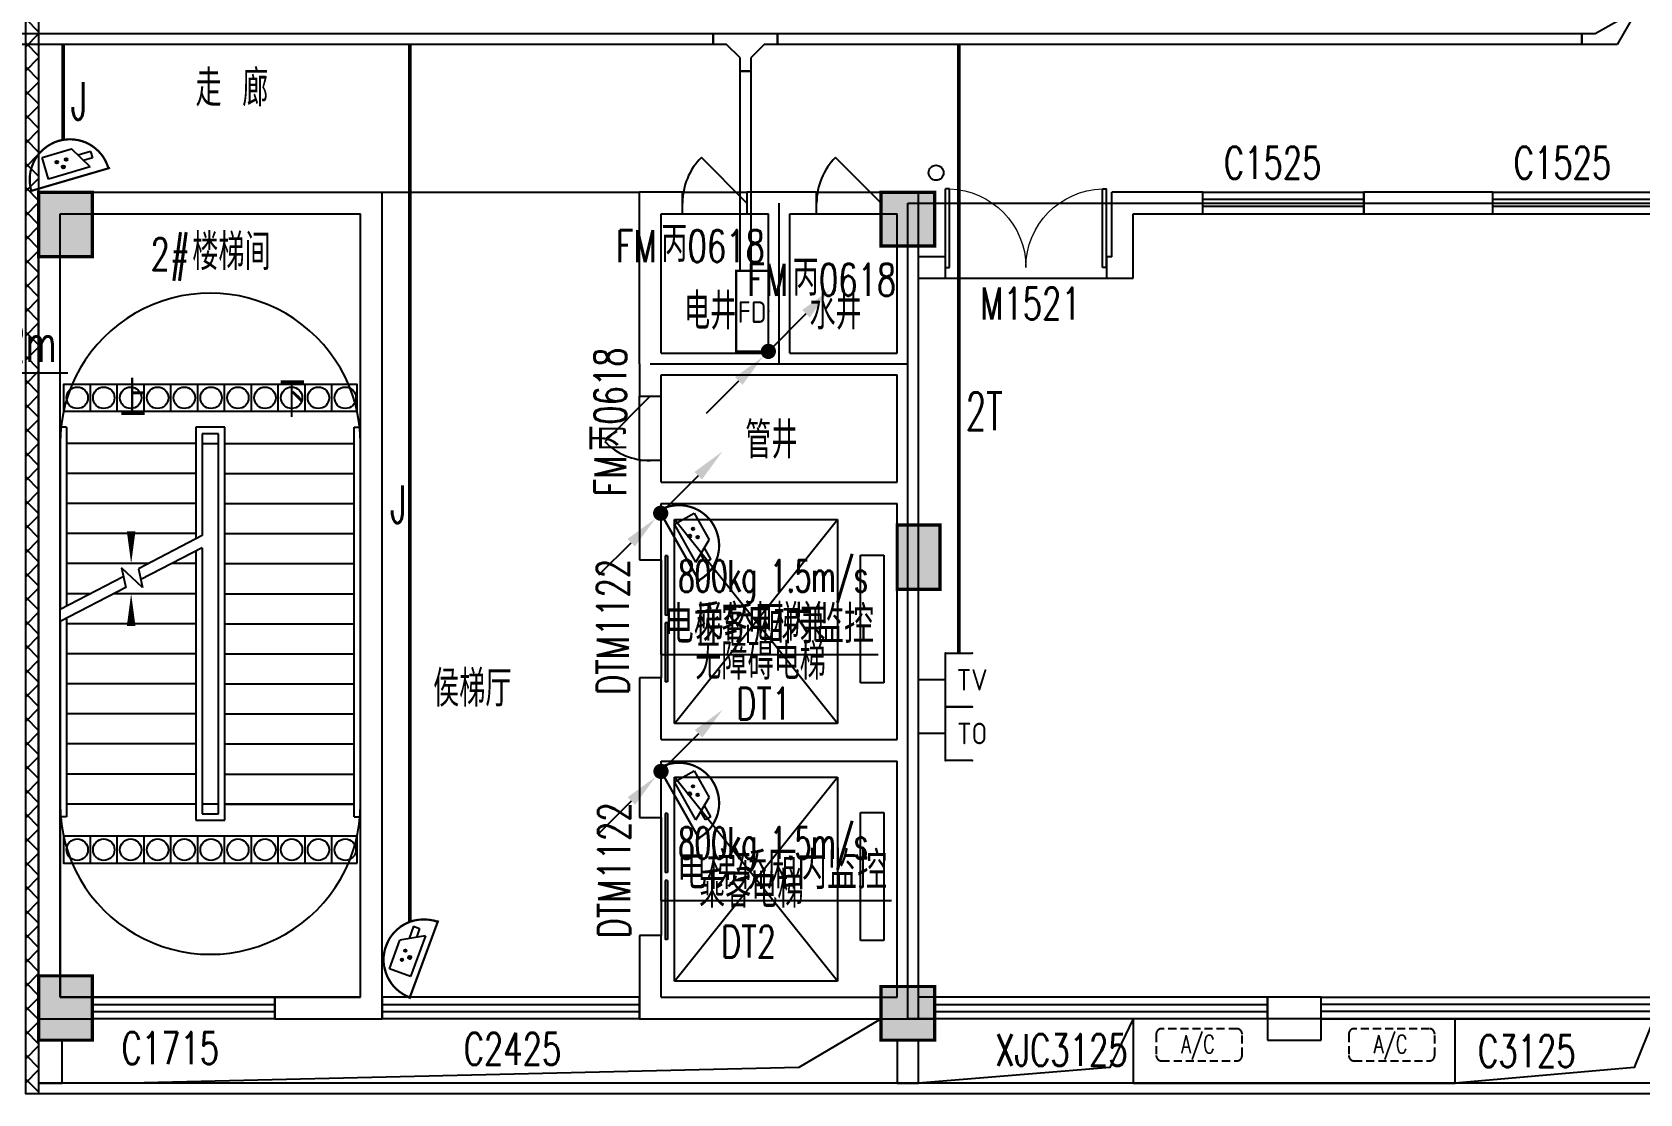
# Model space of a CAD drawing. Extents: x -9422388 to 15610651, y -1992469 to 953794.
# Drawn here: x -2832673 to -2817692, y -363513 to -353621 of the extents above; entities that cross this region are included whole.
import ezdxf
from ezdxf.enums import TextEntityAlignment as Align

# ---------------------------------------------------------------- set-up
doc = ezdxf.new("R2010")
doc.units = 0
doc.header["$LTSCALE"] = 1000
doc.linetypes.add('( Hidden )', pattern=[0.375, 0.25, -0.125])
for name, color, linetype in [('A-DOOR-IDEN', 7, 'Continuous'), ('A-FLOR-HVAC', 4, 'Continuous'), ('C-KZ', 2, 'Continuous'), ('C-Z-HATCH', 253, 'Continuous'), ('CABLETRAY_PDS', 5, 'Continuous'), ('DIM-消防', 3, 'Continuous'), ('DIM_SYMB', 3, 'Continuous'), ('EQUIP-安防', 3, 'Continuous'), ('EQUIP-通讯', 3, 'Continuous'), ('LWIRE', 4, 'Continuous'), ('TEL_LEAD', 3, 'Continuous'), ('TEL_TEXT', 7, 'Continuous'), ('WINDOW_TEXT', 7, 'Continuous'), ('WIRE-通讯', 4, 'Continuous')]:
    doc.layers.add(name, color=color, linetype=linetype)
doc.styles.add('_TCH_DIM', font='SIMPLEX', dxfattribs={"bigfont": 'GBCBIG'})
doc.styles.add('_TCH_WINDOW', font='SIMPLEX', dxfattribs={"height": 3.5, "bigfont": 'GBCBIG'})
doc.styles.add('_TEL_ATTDEF', font='GBENOR', dxfattribs={"width": 0.8, "height": 3, "bigfont": 'GBCBIG'})
doc.styles.add('_TEL_DIM', font='SIMPLEX', dxfattribs={"width": 0.8, "height": 3.5, "bigfont": 'HZTXT'})
doc.styles.get("Standard").update_dxf_attribs({"font": 'gbenor.shx', "bigfont": 'gbcbig.shx'})

# ---------------------------------------------------------------- blocks, each defined once
blk = doc.blocks.new('KTWJ1')
at = {"layer": 'A-FLOR-HVAC', "color": 0, "linetype": '( Hidden )', "ltscale": 0.3}
blk.add_lwpolyline([(152982, -14209, 0.414214), (153032, -14259), (153732, -14259, 0.414214), (153782, -14209), (153782, -14009, 0.414214), (153732, -13959), (153032, -13959, 0.414214), (152982, -14009)], format="xyb", close=True, dxfattribs=at)
at = {"layer": 'A-FLOR-HVAC', "color": 0, "style": '_TCH_WINDOW', "width": 0.705882}
blk.add_text('A/C', height=170, dxfattribs=at).set_placement((153214, -14188))
blk = doc.blocks.new('宿舍楼柱网1')
at = {"layer": 'C-Z-HATCH'}
h = blk.add_hatch(color=0, dxfattribs=at)
h.dxf.hatch_style = 1
h.paths.add_polyline_path([(631658, 145126), (632158, 145126), (632158, 144526), (631658, 144526)])
h = blk.add_hatch(color=0, dxfattribs=at)
h.dxf.hatch_style = 1
h.paths.add_polyline_path([(639508, 145126), (640008, 145126), (640008, 144626), (639508, 144626)])
h = blk.add_hatch(color=0, dxfattribs=at)
h.dxf.hatch_style = 1
h.paths.add_polyline_path([(639658, 142026), (640058, 142026), (640058, 141426), (639658, 141426)])
h = blk.add_hatch(color=0, dxfattribs=at)
h.dxf.hatch_style = 1
h.paths.add_polyline_path([(631658, 137826), (632158, 137826), (632158, 137226), (631658, 137226)])
h = blk.add_hatch(color=0, dxfattribs=at)
h.dxf.hatch_style = 1
h.paths.add_polyline_path([(639508, 137726), (640008, 137726), (640008, 137226), (639508, 137226)])
at = {"layer": 'C-KZ', "color": 0, "const_width": 30}
for points in [[(631658, 145126), (632158, 145126), (632158, 144526), (631658, 144526)], [(639508, 145126), (640008, 145126), (640008, 144626), (639508, 144626)], [(639658, 142026), (640058, 142026), (640058, 141426), (639658, 141426)], [(631658, 137826), (632158, 137826), (632158, 137226), (631658, 137226)], [(639508, 137726), (640008, 137726), (640008, 137226), (639508, 137226)]]:
    blk.add_lwpolyline(points, close=True, dxfattribs=at)
blk = doc.blocks.new('$WINLIB2D$00000001')
at = {"color": 0}
for points in [[(-0.5, 0.5), (-0.5, -0.5)], [(-0.5, 0.5), (0.5, 0.5)], [(0.5, -0.5), (0.5, 0.5)], [(0.5, 0.1667), (-0.5, 0.1667)], [(0.5, -0.1667), (-0.5, -0.1667)], [(-0.5, -0.5), (0.5, -0.5)]]:
    blk.add_lwpolyline(points, dxfattribs=at)
blk = doc.blocks.new('$DORLIB2D$00000127')
at = {"color": 0}
for points in [[(-0.533, 0.795), (-0.533, 0.69)], [(-0.033, 0.795), (-0.533, 0.795)], [(-0.033, 0.69), (-0.533, 0.69)], [(-0.033, 0.795), (-0.033, 0.69)], [(0.533, 0.795), (0.033, 0.795)], [(0.033, 0.795), (0.033, 0.69)], [(0.533, 0.69), (0.033, 0.69)], [(0.533, 0.795), (0.533, 0.69)], [(0.5, 0.5), (-0.5, 0.5)]]:
    blk.add_lwpolyline(points, dxfattribs=at)
blk = doc.blocks.new('$DorLib2D$00000114')
at = {"color": 0}
blk.add_line((0.5, 0), (-0.207, 0.707), dxfattribs=at)
blk.add_arc((0.5, 0), 1, 135, 180, dxfattribs=at)
blk = doc.blocks.new('$TCHSYS$WIN2D')
at = {"color": 0}
for p, q in [((-0.5, 0.5), (0.5, 0.5)), ((-0.5, 0.5), (-0.5, -0.5)), ((0.5, 0.5), (0.5, -0.5)), ((0.5, 0.1667), (-0.5, 0.1667)), ((0.5, -0.1667), (-0.5, -0.1667)), ((-0.5, -0.5), (0.5, -0.5))]:
    blk.add_line(p, q, dxfattribs=at)
blk = doc.blocks.new('$DorLib2D$00000002')
at = {"color": 0}
for p, q in [((-0.5, 0), (-0.5, 0.4875)), ((-0.475, 0.4875), (-0.5, 0.4875)), ((-0.475, 0), (-0.475, 0.4875)), ((0.475, 0), (0.475, 0.4875)), ((0.475, 0.4875), (0.5, 0.4875)), ((0.5, 0), (0.5, 0.4875)), ((-0.5, 0), (-0.475, 0)), ((0.5, 0), (0.475, 0))]:
    blk.add_line(p, q, dxfattribs=at)
at = {"color": 0, "lineweight": 13}
for centre, start, end in [((-0.4875, 0), 0, 88.53072), ((0.4875, 0), 91.46928, 180)]:
    blk.add_arc(centre, 0.4875, start, end, dxfattribs=at)
blk = doc.blocks.new('34214')
h = blk.add_hatch()
h.set_pattern_fill('ANSI37', color=8, scale=100)
h.set_pattern_definition([(45, (896336.12, 205282.17), (-112.2532, 112.2532), []), (135, (896336.12, 205282.17), (-112.2532, -112.2532), [])])
h.paths.add_polyline_path([(1517829.8, -188792.5), (1517949.8, -188792.5), (1517949.8, -199192.6), (1517829.8, -199192.6)])
at = {"color": 8}
for p, q in [((1517949.8, -190792.6), (1521149.8, -190792.6)), ((1517949.8, -198492.6), (1517949.8, -190792.6)), ((1521149.8, -198292.6), (1521149.8, -190792.6)), ((1523949.8, -190792.6), (1523549.8, -190792.6)), ((1523549.8, -192392.6), (1523549.8, -190792.6)), ((1523949.8, -190992.6), (1523949.8, -190792.6)), ((1523949.8, -190792.6), (1524549.8, -190792.6)), ((1524849.8, -190792.6), (1524549.8, -190792.6)), ((1524549.8, -190792.6), (1524549.8, -190992.6)), ((1525199.8, -190792.6), (1524849.8, -190792.6)), ((1525199.8, -190992.6), (1525199.8, -190792.6)), ((1525199.8, -190792.6), (1525799.8, -190792.6)), ((1526149.8, -190792.6), (1525799.8, -190792.6)), ((1525799.8, -190792.6), (1525799.8, -190992.6)), ((1526149.8, -191492.6), (1526149.8, -190792.6)), ((1527949.8, -191392.6), (1527949.8, -190792.6)), ((1528799.8, -190792.6), (1527949.8, -190792.6)), ((1528799.8, -190992.6), (1528799.8, -190792.6)), ((1531499.8, -190792.6), (1530299.8, -190792.6)), ((1530299.8, -190792.6), (1530299.8, -190992.6)), ((1531499.8, -190992.6), (1531499.8, -190792.6)), ((1518149.8, -190992.6), (1520949.8, -190992.6)), ((1518149.8, -198292.6), (1518149.8, -190992.6)), ((1520949.8, -198292.6), (1520949.8, -190992.6)), ((1523749.8, -190992.6), (1523949.8, -190992.6)), ((1523749.8, -192292.6), (1523749.8, -190992.6)), ((1523949.8, -190992.6), (1524549.8, -190992.6)), ((1524549.8, -190992.6), (1524749.8, -190992.6)), ((1524749.8, -192292.6), (1524749.8, -190992.6)), ((1524949.8, -192292.6), (1524949.8, -190992.6)), ((1524949.8, -190992.6), (1525199.8, -190992.6)), ((1525199.8, -190992.6), (1525799.8, -190992.6)), ((1525799.8, -190992.6), (1525949.8, -190992.6)), ((1525949.8, -191492.6), (1525949.8, -190992.6)), ((1528149.8, -191592.6), (1528149.8, -190992.6)), ((1528149.8, -190992.6), (1528799.8, -190992.6)), ((1530299.8, -190992.6), (1531499.8, -190992.6)), ((1526399.8, -191392.6), (1526149.8, -191392.6)), ((1526399.8, -191592.6), (1526399.8, -191392.6)), ((1527949.8, -191392.6), (1527899.8, -191392.6)), ((1527899.8, -191392.6), (1527899.8, -191592.6)), ((1525949.8, -192292.6), (1525949.8, -191492.6)), ((1526149.8, -192392.6), (1526149.8, -191492.6)), ((1526149.8, -191592.6), (1526399.8, -191592.6)), ((1526399.8, -191592.6), (1527899.8, -191592.6)), ((1527899.8, -191592.6), (1528149.8, -191592.6)), ((1523749.8, -192292.6), (1524749.8, -192292.6)), ((1524949.8, -192292.6), (1525949.8, -192292.6)), ((1523549.8, -192392.6), (1523549.8, -192692.6)), ((1523749.8, -192692.6), (1523749.8, -192492.6)), ((1523749.8, -192492.6), (1524849.8, -192492.6)), ((1524849.8, -192492.6), (1525949.8, -192492.6)), ((1525949.8, -193492.6), (1525949.8, -192492.6)), ((1526149.8, -193592.6), (1526149.8, -192392.6)), ((1523549.8, -192692.6), (1523749.8, -192692.6)), ((1523549.8, -193292.6), (1523549.8, -192692.6)), ((1523749.8, -193292.6), (1523749.8, -192692.6)), ((1518149.8, -192982.6), (1518149.8, -194680.5)), ((1518209.8, -192982.6), (1518149.8, -192982.6)), ((1518209.8, -192982.6), (1518209.8, -194649.3)), ((1519684.8, -192982.6), (1519414.8, -192982.6)), ((1519414.8, -192982.6), (1519414.8, -194023.2)), ((1519624.8, -193042.6), (1519474.8, -193042.6)), ((1519474.8, -193042.6), (1519474.8, -193992)), ((1519624.8, -196582.6), (1519624.8, -193042.6)), ((1519684.8, -196642.6), (1519684.8, -192982.6)), ((1520889.8, -196612.6), (1520889.8, -192982.6)), ((1520889.8, -192982.6), (1520949.8, -192982.6)), ((1520949.8, -196612.6), (1520949.8, -192982.6)), ((1518149.8, -193132.6), (1518149.8, -194680.5)), ((1519414.8, -193132.6), (1518209.8, -193132.6)), ((1519474.8, -193132.6), (1519474.8, -193992)), ((1519474.8, -193132.6), (1519624.8, -193132.6)), ((1519624.8, -196492.6), (1519624.8, -193132.6)), ((1519684.8, -193132.6), (1520889.8, -193132.6)), ((1520949.8, -196492.6), (1520949.8, -193132.6)), ((1523749.8, -193292.6), (1523549.8, -193292.6)), ((1523549.8, -193292.6), (1523549.8, -193592.6)), ((1523749.8, -193492.6), (1523749.8, -193292.6)), ((1519414.8, -193412.6), (1518209.8, -193412.6)), ((1519684.8, -193412.6), (1520889.8, -193412.6)), ((1523749.8, -193492.6), (1525949.8, -193492.6)), ((1519414.8, -193692.6), (1518209.8, -193692.6)), ((1519684.8, -193692.6), (1520889.8, -193692.6)), ((1523549.8, -193592.6), (1523549.8, -194217.6)), ((1523749.8, -194217.6), (1523749.8, -193692.6)), ((1523749.8, -193692.6), (1525949.8, -193692.6)), ((1525949.8, -195892.6), (1525949.8, -193692.6)), ((1526149.8, -195992.6), (1526149.8, -193592.6)), ((1523874.8, -195742.6), (1523874.8, -193842.6)), ((1523874.8, -193842.6), (1525394.8, -193842.6)), ((1525394.8, -195742.6), (1523874.8, -193842.6)), ((1523874.8, -195742.6), (1525394.8, -193842.6)), ((1525394.8, -193842.6), (1525394.8, -195742.6)), ((1519414.8, -193972.6), (1518209.8, -193972.6)), ((1519474.8, -193992), (1518880.9, -194300.6)), ((1519684.8, -193972.6), (1520889.8, -193972.6)), ((1519474.8, -194104.7), (1518903.2, -194401.7)), ((1519414.8, -194135.9), (1519414.8, -196642.6)), ((1519474.8, -194104.7), (1519474.8, -196492.6)), ((1519474.8, -194104.7), (1519474.8, -196582.6)), ((1518973.3, -194252.6), (1518209.8, -194252.6)), ((1518919.4, -194474.8), (1518721.2, -194293)), ((1518721.2, -194293), (1518761.5, -194475.3)), ((1518880.9, -194300.6), (1518919.4, -194474.8)), ((1519414.8, -194252.6), (1519190.2, -194252.6)), ((1519684.8, -194252.6), (1520889.8, -194252.6)), ((1523549.8, -194217.6), (1523749.8, -194217.6)), ((1525609.8, -195362.6), (1525609.8, -194172.6)), ((1525609.8, -194172.6), (1525824.8, -194172.6)), ((1525824.8, -194172.6), (1525824.8, -195362.6)), ((1518739.1, -194374.2), (1518149.8, -194680.5)), ((1518761.5, -194475.3), (1518149.8, -194793.2)), ((1518434.4, -194532.6), (1518209.8, -194532.6)), ((1519414.8, -194532.6), (1518651.3, -194532.6)), ((1519684.8, -194532.6), (1520889.8, -194532.6)), ((1518149.8, -194793.2), (1518149.8, -196492.6)), ((1518149.8, -194793.2), (1518149.8, -196612.6)), ((1518209.8, -194762), (1518209.8, -196612.6)), ((1519414.8, -194812.6), (1518209.8, -194812.6)), ((1519684.8, -194812.6), (1520889.8, -194812.6)), ((1519414.8, -195092.6), (1518209.8, -195092.6)), ((1519684.8, -195092.6), (1520889.8, -195092.6)), ((1523749.8, -195317.6), (1523549.8, -195317.6)), ((1523549.8, -195317.6), (1523549.8, -195992.6)), ((1523749.8, -195892.6), (1523749.8, -195317.6)), ((1519414.8, -195372.6), (1518209.8, -195372.6)), ((1519684.8, -195372.6), (1520889.8, -195372.6)), ((1525824.8, -195362.6), (1525609.8, -195362.6)), ((1519414.8, -195652.6), (1518209.8, -195652.6)), ((1519684.8, -195652.6), (1520889.8, -195652.6)), ((1525394.8, -195742.6), (1523874.8, -195742.6)), ((1519414.8, -195932.6), (1518209.8, -195932.6)), ((1519684.8, -195932.6), (1520889.8, -195932.6)), ((1523749.8, -195892.6), (1525949.8, -195892.6)), ((1523549.8, -195992.6), (1523549.8, -196617.6)), ((1523749.8, -196617.6), (1523749.8, -196092.6)), ((1523749.8, -196092.6), (1525949.8, -196092.6)), ((1525949.8, -198292.6), (1525949.8, -196092.6)), ((1526149.8, -198492.6), (1526149.8, -195992.6)), ((1519414.8, -196212.6), (1518209.8, -196212.6)), ((1519684.8, -196212.6), (1520889.8, -196212.6)), ((1523874.8, -198142.6), (1523874.8, -196242.6)), ((1523874.8, -196242.6), (1525394.8, -196242.6)), ((1525394.8, -198142.6), (1523874.8, -196242.6)), ((1523874.8, -198142.6), (1525394.8, -196242.6)), ((1525394.8, -196242.6), (1525394.8, -198142.6)), ((1518149.8, -196492.6), (1518149.8, -196612.6)), ((1519414.8, -196492.6), (1518209.8, -196492.6)), ((1519414.8, -196492.6), (1518209.8, -196492.6)), ((1519624.8, -196492.6), (1519474.8, -196492.6)), ((1519684.8, -196492.6), (1520889.8, -196492.6)), ((1520889.8, -196492.6), (1519684.8, -196492.6)), ((1520949.8, -196612.6), (1520949.8, -196492.6)), ((1518209.8, -196612.6), (1518149.8, -196612.6)), ((1518149.8, -196612.6), (1518149.8, -198292.6)), ((1519414.8, -196642.6), (1519684.8, -196642.6)), ((1519474.8, -196582.6), (1519624.8, -196582.6)), ((1520889.8, -196612.6), (1520949.8, -196612.6)), ((1520949.8, -198292.6), (1520949.8, -196612.6)), ((1523549.8, -196617.6), (1523749.8, -196617.6)), ((1525609.8, -197762.6), (1525609.8, -196572.6)), ((1525609.8, -196572.6), (1525824.8, -196572.6)), ((1525824.8, -196572.6), (1525824.8, -197762.6)), ((1523749.8, -197717.6), (1523549.8, -197717.6)), ((1523549.8, -197717.6), (1523549.8, -198292.6)), ((1523749.8, -198292.6), (1523749.8, -197717.6)), ((1525824.8, -197762.6), (1525609.8, -197762.6)), ((1525394.8, -198142.6), (1523874.8, -198142.6)), ((1518449.8, -198292.6), (1518149.8, -198292.6)), ((1518149.8, -198292.6), (1520949.8, -198292.6)), ((1518449.8, -198492.6), (1518449.8, -198292.6)), ((1520949.8, -198292.6), (1520149.8, -198292.6)), ((1520149.8, -198292.6), (1520149.8, -198492.6)), ((1521149.8, -198492.6), (1521149.8, -198292.6)), ((1523549.8, -198292.6), (1523549.8, -198492.6)), ((1523749.8, -198292.6), (1525949.8, -198292.6)), ((1526299.8, -198292.6), (1526149.8, -198292.6)), ((1526299.8, -198492.6), (1526299.8, -198292.6)), ((1529899.8, -198292.6), (1529399.8, -198292.6)), ((1529399.8, -198292.6), (1529399.8, -198692.6)), ((1529899.8, -198692.6), (1529899.8, -198292.6)), ((1517949.8, -198492.6), (1518449.8, -198492.6)), ((1520149.8, -198492.6), (1521049.8, -198492.6)), ((1521049.8, -198492.6), (1521149.8, -198492.6)), ((1523549.8, -198492.6), (1523649.8, -198492.6)), ((1523649.8, -198492.6), (1526149.8, -198492.6)), ((1526149.8, -198492.6), (1526299.8, -198492.6)), ((1529399.8, -198692.6), (1529899.8, -198692.6))]:
    blk.add_line(p, q, dxfattribs=at)
for points in [[(1523919.7, -172945.8), (1523919.7, -172945.8, -0.4142136), (1524141, -171980.9), (1531089.1, -167626.1, -0.4142136), (1533156.7, -168100.5), (1546426.9, -189272.8, -0.2728148), (1546468.4, -190795.7), (1542249.6, -198418.9, -0.2728148), (1540937.2, -199192.6), (1517949.8, -199192.6)], [(1524004.4, -172892.7), (1524004.4, -172892.7, -0.4142136), (1524194.2, -172065.7), (1531142.2, -167710.8, -0.4142136), (1533072, -168153.6), (1546342.2, -189325.9, -0.2728148), (1546380.9, -190747.3), (1542162.1, -198370.5, -0.2728148), (1540937.2, -199092.6), (1517949.8, -199092.6)]]:
    blk.add_lwpolyline(points, format="xyb", dxfattribs=at)
for points in [[(1526049.8, -190892.6), (1534642.7, -190892.6), (1536051.3, -188347.3), (1535311.6, -187167.1), (1541751.2, -183130.9), (1546084.3, -190044.2), (1541408.8, -198492.6), (1526049.8, -198492.6)], [(1517829.8, -188792.5), (1517949.8, -188792.5), (1517949.8, -199192.6), (1517829.8, -199192.6)], [(1520917.3, -192832.6), (1520917.3, -192582.6), (1518182.3, -192582.6), (1518182.3, -192832.6)], [(1520917.3, -197042.6), (1520917.3, -196792.6), (1518182.3, -196792.6), (1518182.3, -197042.6)], [(1517949.8, -199092.6), (1518169.8, -199092.6), (1518169.8, -198692.6), (1517949.8, -198692.6)], [(1525949.8, -199092.6), (1526149.8, -199092.6), (1526149.8, -198692.6), (1525949.8, -198692.6)]]:
    blk.add_lwpolyline(points, close=True, dxfattribs=at)
for points in [[(1521149.8, -190792.6), (1523549.8, -190792.6)], [(1524849.8, -192392.6), (1524849.8, -190892.6)], [(1523649.8, -192392.6), (1526049.8, -192392.6)], [(1518432.3, -192832.6), (1518432.3, -192582.6)], [(1518682.3, -192832.6), (1518682.3, -192582.6)], [(1518932.3, -192832.6), (1518932.3, -192582.6)], [(1519182.3, -192832.6), (1519182.3, -192582.6)], [(1519432.3, -192832.6), (1519432.3, -192582.6)], [(1519682.3, -192832.6), (1519682.3, -192582.6)], [(1519932.3, -192832.6), (1519932.3, -192582.6)], [(1520182.3, -192832.6), (1520182.3, -192582.6)], [(1520432.3, -192832.6), (1520432.3, -192582.6)], [(1520682.3, -192832.6), (1520682.3, -192582.6)], [(1518432.3, -197042.6), (1518432.3, -196792.6)], [(1518682.3, -197042.6), (1518682.3, -196792.6)], [(1518932.3, -197042.6), (1518932.3, -196792.6)], [(1519182.3, -197042.6), (1519182.3, -196792.6)], [(1519432.3, -197042.6), (1519432.3, -196792.6)], [(1519682.3, -197042.6), (1519682.3, -196792.6)], [(1519932.3, -197042.6), (1519932.3, -196792.6)], [(1520182.3, -197042.6), (1520182.3, -196792.6)], [(1520432.3, -197042.6), (1520432.3, -196792.6)], [(1520682.3, -197042.6), (1520682.3, -196792.6)], [(1525799.8, -198492.6), (1525032.6, -198947.3), (1518799.8, -199092.6)], [(1528149.8, -198492.6), (1527932.3, -198947.3), (1526149.8, -199092.6)], [(1529399.8, -198492.6), (1528149.8, -198492.6), (1528149.8, -199092.6), (1531149.8, -199092.6), (1531149.8, -198492.6), (1529899.8, -198492.6)], [(1532999.8, -198492.6), (1532818.6, -198947.3), (1531149.8, -199092.6)], [(1517949.8, -199092.6), (1517949.8, -199192.6)]]:
    blk.add_lwpolyline(points, dxfattribs=at)
for centre, radius in [((1526312.6, -190611.1), 70), ((1518309.8, -192707.6), 100), ((1518557.3, -192707.6), 100), ((1518807.3, -192707.6), 100), ((1519059.8, -192707.6), 100), ((1519307.3, -192707.6), 100), ((1519557.3, -192707.6), 100), ((1519807.3, -192707.6), 100), ((1520059.8, -192707.6), 100), ((1520307.3, -192707.6), 100), ((1520557.3, -192707.6), 100), ((1520807.3, -192707.6), 100), ((1518309.8, -196917.6), 100), ((1518557.3, -196917.6), 100), ((1518807.3, -196917.6), 100), ((1519059.8, -196917.6), 100), ((1519307.3, -196917.6), 100), ((1519557.3, -196917.6), 100), ((1519807.3, -196917.6), 100), ((1520059.8, -196917.6), 100), ((1520307.3, -196917.6), 100), ((1520557.3, -196917.6), 100), ((1520807.3, -196917.6), 100)]:
    blk.add_circle(centre, radius, dxfattribs=at)
for centre, start, end in [((1519549.8, -193132.6), 0, 180.00002), ((1519549.8, -196492.6), 179.99986, 0)]:
    blk.add_arc(centre, 1400, start, end, dxfattribs=at)
at = {"layer": 'DIM_SYMB', "color": 8}
for points in [[(1518812.3, -192992.6, 0, 0, 0), (1518812.3, -194252.6, 0, 80, 0), (1518812.3, -193952.6, 0, 0, 0)], [(1520287.3, -192992.6, 0, 0, 0), (1520287.3, -197392.6, 0, 0, 0), (1518812.3, -197392.6, 0, 0, 0), (1518812.3, -194532.6, 0, 80, 0), (1518812.3, -194832.6, 0, 0, 0)]]:
    blk.add_lwpolyline(points, format="xyseb", dxfattribs=at)
at = {"color": 8}
for name, p in [('宿舍楼柱网1', (886291.9, -335918.9)), ('KTWJ1', (1375382.3, -184626.5)), ('KTWJ1', (1377176.8, -184626.5))]:
    blk.add_blockref(name, p, dxfattribs=at)
ref = blk.add_blockref('$TCHSYS$WIN2D', (1529549.8, -190892.6), dxfattribs=dict(at, xscale=1500, yscale=-200, zscale=200, rotation=8.933802552403344e-07))
ref.add_attrib('A', 'C1525', (1528994.8, -190666.3), dxfattribs={"layer": 'WINDOW_TEXT', "color": 8, "height": 297.5, "rotation": 0, "style": '_TCH_WINDOW', "width": 0.705882})
ref = blk.add_blockref('$TCHSYS$WIN2D', (1532249.8, -190892.6), dxfattribs=dict(at, xscale=1500, yscale=-200, zscale=200, rotation=8.933802552403344e-07))
ref.add_attrib('A', 'C1525', (1531694.8, -190666.3), dxfattribs={"layer": 'WINDOW_TEXT', "color": 8, "height": 297.5, "rotation": 0, "style": '_TCH_WINDOW', "width": 0.705882})
at = {"color": 8, "xscale": 600, "yscale": 600, "zscale": 200}
for p, rotation in [((1524249.8, -190892.6), 359.9999999999944), ((1525499.8, -190892.6), 359.9999999999944), ((1523649.8, -192992.6), 89.99999999998887)]:
    blk.add_blockref('$DorLib2D$00000114', p, dxfattribs=dict(at, rotation=rotation))
at = {"color": 8}
ref = blk.add_blockref('$DorLib2D$00000002', (1527149.8, -191492.6), dxfattribs=dict(at, xscale=-1500, yscale=1500, zscale=200, rotation=359.9999999999917))
ref.add_attrib('A', 'M1521', (1526724.8, -191977.7), dxfattribs={"layer": 'WINDOW_TEXT', "color": 8, "height": 297.5, "style": '_TCH_WINDOW', "width": 0.705882})
ref = blk.add_blockref('$DORLIB2D$00000127', (1523649.8, -194767.6), dxfattribs=dict(at, xscale=1100, yscale=-200, zscale=200, rotation=89.99999999999444))
ref.add_attrib('A', 'DTM1122', (1523449.8, -195477), dxfattribs={"layer": 'A-DOOR-IDEN', "color": 8, "height": 297.5, "rotation": 90, "style": '_TCH_WINDOW', "width": 0.705882})
ref = blk.add_blockref('$DORLIB2D$00000127', (1523649.8, -197167.6), dxfattribs=dict(at, xscale=1100, yscale=-200, zscale=200, rotation=89.99999999998887))
ref.add_attrib('A', 'DTM1122', (1523461, -197745.2), dxfattribs={"layer": 'A-DOOR-IDEN', "color": 8, "height": 297.5, "rotation": 90, "style": '_TCH_WINDOW', "width": 0.705882})
ref = blk.add_blockref('$WINLIB2D$00000001', (1519299.8, -198392.6), dxfattribs=dict(at, xscale=-1700, yscale=-200, zscale=200, rotation=359.9999999999911))
ref.add_attrib('A', 'C1715', (1518722.9, -198914.7), dxfattribs={"layer": 'WINDOW_TEXT', "color": 8, "height": 297.5, "style": '_TCH_WINDOW', "width": 0.705882})
ref = blk.add_blockref('$WINLIB2D$00000001', (1522349.8, -198392.6), dxfattribs=dict(at, xscale=-2400, yscale=-200, zscale=200, rotation=359.9999999999923))
ref.add_attrib('A', 'C2425', (1521911.8, -198922.5), dxfattribs={"layer": 'WINDOW_TEXT', "color": 8, "height": 297.5, "style": '_TCH_WINDOW', "width": 0.705882})
ref = blk.add_blockref('$TCHSYS$WIN2D', (1527849.8, -198392.6), dxfattribs=dict(at, xscale=-3100, yscale=-200, zscale=200, rotation=359.9999999999917))
ref.add_attrib('A', 'XJC3125', (1526865, -198932.8), dxfattribs={"layer": 'WINDOW_TEXT', "color": 8, "height": 297.5, "style": '_TCH_WINDOW', "width": 0.705882})
ref = blk.add_blockref('$TCHSYS$WIN2D', (1531449.8, -198392.6), dxfattribs=dict(at, xscale=3100, yscale=-200, zscale=200, rotation=359.9999999999921))
ref.add_attrib('A', 'C3125', (1531363.3, -198942.5), dxfattribs={"layer": 'WINDOW_TEXT', "color": 8, "height": 297.5, "style": '_TCH_WINDOW', "width": 0.705882})
at = {"color": 8, "style": '_TCH_DIM'}
for s, height, p in [('走', 337.6, (1519412.2, -189991.1)), ('廊', 337.6, (1519848, -189991.1)), ('楼梯间', 337.59, (1519382.5, -191518.3)), ('电井', 337.59, (1523964.4, -192070.1)), ('水井', 337.59, (1525133, -192070.1)), ('管井', 337.59, (1524534.2, -193271)), ('乘客电梯兼', 337.59, (1524069.7, -194971.3)), ('无障碍电梯', 337.59, (1524069.7, -195333.2)), ('侯梯厅', 337.59, (1521626.3, -195584.3)), ('乘客电梯', 337.59, (1524104.5, -197458.4))]:
    blk.add_text(s, height=height, dxfattribs=at).set_placement(p)
for s, width, p in [('2#', 0.705882, (1518992.5, -191518.3)), ('800kg 1.5m/s', 0.6, (1523910.6, -194516.8)), ('DT1', 0.705882, (1524450.4, -195706.3)), ('800kg 1.5m/s', 0.6, (1523910.6, -197004)), ('DT2', 0.705882, (1524309.4, -197923.5))]:
    blk.add_text(s, height=297.5, dxfattribs=dict(at, width=width)).set_placement(p)
at = {"layer": 'DIM_SYMB', "color": 7, "style": '_TCH_DIM'}
for s, p in [('上', (1518708.1, -192887.6)), ('下', (1520192.4, -192887.6))]:
    blk.add_text(s, height=337.6, dxfattribs=at).set_placement(p)
at = {"layer": 'WINDOW_TEXT', "color": 8, "style": '_TCH_WINDOW', "width": 0.705882}
for s, p in [('FM', (1523331.3, -191442.6)), ('0618', (1523997.1, -191442.6)), ('FM', (1524555.2, -191756.5)), ('0618', (1525221, -191756.5))]:
    blk.add_text(s, height=297.5, dxfattribs=at).set_placement(p)
at = {"layer": 'WINDOW_TEXT', "color": 8, "style": '_TCH_WINDOW'}
for p in [(1523751.3, -191442.6), (1524975.2, -191756.5)]:
    blk.add_text('丙', height=337.6, dxfattribs=at).set_placement(p)
at = {"layer": 'WINDOW_TEXT', "color": 8, "style": '_TCH_WINDOW', "width": 0.705882}
for s, p in [('0618', (1523426, -192958.8)), ('FM', (1523426, -193624.5))]:
    blk.add_text(s, height=297.5, rotation=90, dxfattribs=at).set_placement(p)
at = {"layer": 'WINDOW_TEXT', "color": 8, "style": '_TCH_WINDOW'}
blk.add_text('丙', height=337.6, rotation=90, dxfattribs=at).set_placement((1523426, -193204.5))
blk = doc.blocks.new('$equip$00002555')
for p, q in [((-0.75, 0.3), (-0.75, -0.3)), ((0.75, 0.3), (-0.75, 0.3)), ((0.75, -0.3), (0.75, 0.3)), ((-0.75, -0.3), (0.75, -0.3))]:
    blk.add_line(p, q)
at = {"const_width": 0.04}
blk.add_lwpolyline([(-0.75, 0.3), (-0.75, -0.3), (0.75, -0.3), (0.75, 0.3), (-0.75, 0.3), (-0.75, -0.3)], dxfattribs=at)
for p in [(0, 0.3), (-0.75, 0), (0.75, 0), (0, -0.3)]:
    blk.add_point(p)
at = {"color": 7, "style": '_TEL_DIM'}
blk.add_attdef('$TEXT$', text='', height=0.4, dxfattribs=at).set_placement((-0.018, 0.002), align=Align.MIDDLE_CENTER)
at = {"color": 7, "style": '_TEL_DIM', "flags": 1}
blk.add_attdef('A', text='', height=0.00002, dxfattribs=at).set_placement((0, 0), align=Align.MIDDLE_CENTER)
blk = doc.blocks.new('$equip$00002353')
for p, q in [((0.75, 0), (-0.75, 0)), ((-0.517, -0.393), (-0.517, -0.273)), ((-0.517, -0.273), (-0.341, -0.273)), ((-0.427, -0.123), (0.383, -0.123)), ((-0.427, -0.123), (-0.187, -0.543)), ((0.383, -0.123), (0.383, -0.543)), ((-0.517, -0.393), (-0.273, -0.393)), ((0.383, -0.543), (-0.187, -0.543))]:
    blk.add_line(p, q)
at = {"const_width": 0.04}
for points in [[(-0.75, 0), (-0.779, 0)], [(0.75, 0), (0.779, 0)]]:
    blk.add_lwpolyline(points, dxfattribs=at)
blk.add_lwpolyline([(0.75, 0, -1), (-0.75, 0), (0.75, 0), (0.75, 0, -1), (-0.75, 0, -1.517539)], format="xyb", dxfattribs=at)
for centre, radius in [((0.052, -0.26), 0.03), ((-0.038, -0.38), 0.024), ((0.142, -0.38), 0.024)]:
    blk.add_circle(centre, radius)
blk.add_arc((0, 0), 0.75, 180, 0)
for p in [(-0.75, 0), (0, 0), (0.75, 0), (0, -0.75)]:
    blk.add_point(p)
for points in [[(0.026, -0.245), (0.078, -0.245), (0.022, -0.26), (0.082, -0.26)], [(0.026, -0.275), (0.078, -0.275), (0.022, -0.26), (0.082, -0.26)], [(0.037, -0.234), (0.067, -0.234), (0.026, -0.245), (0.078, -0.245)], [(0.037, -0.286), (0.067, -0.286), (0.026, -0.275), (0.078, -0.275)], [(0.052, -0.23), (0.052, -0.23), (0.037, -0.234), (0.067, -0.234)], [(0.052, -0.29), (0.052, -0.29), (0.037, -0.286), (0.067, -0.286)], [(-0.059, -0.368), (-0.017, -0.368), (-0.062, -0.38), (-0.014, -0.38)], [(-0.059, -0.392), (-0.017, -0.392), (-0.062, -0.38), (-0.014, -0.38)], [(-0.05, -0.359), (-0.026, -0.359), (-0.059, -0.368), (-0.017, -0.368)], [(-0.05, -0.401), (-0.026, -0.401), (-0.059, -0.392), (-0.017, -0.392)], [(-0.038, -0.356), (-0.038, -0.356), (-0.05, -0.359), (-0.026, -0.359)], [(-0.038, -0.404), (-0.038, -0.404), (-0.05, -0.401), (-0.026, -0.401)], [(0.121, -0.368), (0.163, -0.368), (0.118, -0.38), (0.166, -0.38)], [(0.121, -0.392), (0.163, -0.392), (0.118, -0.38), (0.166, -0.38)], [(0.13, -0.359), (0.154, -0.359), (0.121, -0.368), (0.163, -0.368)], [(0.13, -0.401), (0.154, -0.401), (0.121, -0.392), (0.163, -0.392)], [(0.142, -0.356), (0.142, -0.356), (0.13, -0.359), (0.154, -0.359)], [(0.142, -0.404), (0.142, -0.404), (0.13, -0.401), (0.154, -0.401)]]:
    blk.add_solid(points)
at = {"color": 7, "style": '_TEL_DIM', "flags": 1}
blk.add_attdef('A', text='', height=0.00002, dxfattribs=at).set_placement((0, 0), align=Align.MIDDLE_CENTER)
blk = doc.blocks.new('$TelecSys$00000079')
for p, q in [((0.7, 0.7), (0, 0)), ((0.104, 0.104), (0.104, 0.104)), ((-0.104, -0.104), (-0.104, -0.104))]:
    blk.add_line(p, q)
at = {"const_width": 0.142}
blk.add_lwpolyline([(-0.071, 0, 1), (0.071, 0, 1)], format="xyb", close=True, dxfattribs=at)
blk.add_solid([(0.63, 0.77), (0.77, 0.63), (1.15, 1.15)])
at = {"width": 0.8, "flags": 9}
blk.add_attdef('A', (0, 0), '', height=0.00002, dxfattribs=at)
blk = doc.blocks.new('$equip$00001847')
for p, q in [((-0.5, 0.499), (-0.5, 0.999)), ((0.5, 0.999), (0.5, 0.499)), ((0.5, 0.499), (-0.5, 0.499)), ((0, 0.5), (0, 0))]:
    blk.add_line(p, q)
for p in [(-0.5, 0.999), (0.5, 0.999), (-0.5, 0.499), (0.5, 0.499), (0, 0)]:
    blk.add_point(p)
at = {"color": 7, "style": '_TEL_DIM'}
blk.add_attdef('$TEXT$', text='', height=0.4, dxfattribs=at).set_placement((0, 0.999), align=Align.MIDDLE_CENTER)
at = {"color": 7, "style": '_TEL_DIM', "flags": 1}
blk.add_attdef('A', text='', height=0.00002, dxfattribs=at).set_placement((0, 0), align=Align.MIDDLE_CENTER)
blk = doc.blocks.new('$equip$00001802')
for p, q in [((-0.5, 0.499), (-0.5, 0.999)), ((0.5, 0.999), (0.5, 0.499)), ((0.5, 0.499), (-0.5, 0.499)), ((0, 0.5), (0, 0))]:
    blk.add_line(p, q)
for p in [(-0.5, 0.999), (0.5, 0.999), (-0.5, 0.499), (0.5, 0.499), (0, 0)]:
    blk.add_point(p)
at = {"color": 7, "style": '_TEL_DIM'}
blk.add_attdef('$TEXT$', text='', height=0.4, dxfattribs=at).set_placement((0, 0.999), align=Align.MIDDLE_CENTER)
at = {"color": 7, "style": '_TEL_DIM', "flags": 1}
blk.add_attdef('A', text='', height=0.00002, dxfattribs=at).set_placement((0, 0), align=Align.MIDDLE_CENTER)
blk = doc.blocks.new('$TelecSys$00000081')
for p, q in [((0.104, 0.104), (0.104, 0.104)), ((-0.104, -0.104), (-0.104, -0.104)), ((-1.15, -1.15), (-0.55, -0.55))]:
    blk.add_line(p, q)
at = {"const_width": 0.142}
blk.add_lwpolyline([(0.071, 0, 1), (-0.071, 0, 1)], format="xyb", close=True, dxfattribs=at)
blk.add_solid([(-0.62, -0.48), (-0.48, -0.62), (-0.1, -0.1)])
at = {"width": 0.8, "flags": 9}
blk.add_attdef('A', (0, 0), '', height=0.00002, rotation=180, dxfattribs=at)

msp = doc.modelspace()

# ---------------------------------------------------------------- linework, layer by layer
at = {"layer": 'CABLETRAY_PDS'}
for p, q in [((-2818107.45476, -353634.7173), (-2817888.25603, -353508.16285)), ((-2817739.15349, -353449.90968), (-2817903.58725, -353734.7173)), ((-2868166.30858, -353634.7173), (-2826326.68287, -353634.7173)), ((-2826326.68287, -353634.7173), (-2826326.68287, -353734.7173)), ((-2826326.68287, -353634.7173), (-2825726.68287, -353634.7173)), ((-2826326.68287, -353734.7173), (-2826326.68287, -353634.7173)), ((-2825726.68287, -353734.7173), (-2825726.68287, -353634.7173)), ((-2825726.68287, -353634.7173), (-2818232.45476, -353634.7173)), ((-2825726.68287, -353634.7173), (-2825726.68287, -353734.7173)), ((-2818232.45476, -353734.7173), (-2818232.45476, -353634.7173)), ((-2818232.45476, -353634.7173), (-2818107.45476, -353634.7173)), ((-2818232.45476, -353634.7173), (-2818232.45476, -353734.7173)), ((-2826326.68287, -353734.7173), (-2868166.30858, -353734.7173)), ((-2826201.68287, -353734.7173), (-2826326.68287, -353734.7173)), ((-2826076.68287, -353859.7173), (-2826201.68287, -353734.7173)), ((-2825851.68287, -353734.7173), (-2825976.68287, -353859.7173)), ((-2825726.68287, -353734.7173), (-2825851.68287, -353734.7173)), ((-2818232.45476, -353734.7173), (-2825726.68287, -353734.7173)), ((-2817903.58725, -353734.7173), (-2818232.45476, -353734.7173)), ((-2826076.68287, -353984.7173), (-2826076.68287, -353859.7173)), ((-2826076.68287, -353984.7173), (-2825976.68287, -353984.7173)), ((-2826076.68287, -355845.15783), (-2826076.68287, -353984.7173)), ((-2825976.68287, -353984.7173), (-2826076.68287, -353984.7173)), ((-2825976.68287, -353859.7173), (-2825976.68287, -353984.7173)), ((-2825976.68287, -353984.7173), (-2825976.68287, -355845.15783)), ((-2825976.68287, -355845.15783), (-2826076.68287, -355845.15783))]:
    msp.add_line(p, q, dxfattribs=at)
at = {"layer": 'DIM-消防'}
msp.add_line((-2837307.80127, -356796.29885), (-2832340.24402, -356796.29885), dxfattribs=at)
at = {"layer": 'TEL_LEAD'}
for p, q in [((-2826816.01888, -358103.25615), (-2826816.01888, -359419.86756)), ((-2826816.01888, -359419.86756), (-2824788.86489, -359419.86756)), ((-2826813.16606, -360508.29171), (-2826813.16606, -361710.10196)), ((-2826813.16606, -361710.10196), (-2824666.79179, -361710.10196))]:
    msp.add_line(p, q, dxfattribs=at)
at = {"layer": 'WIRE-通讯', "linetype": 'Continuous', "const_width": 35}
for points in [[(-2832383.73342, -354624.68426), (-2832383.73342, -353734.7173)], [(-2829154.50031, -361911.10968), (-2829152.85566, -353734.7173)], [(-2824038.32121, -359405.48628), (-2824038.32121, -353734.7173)]]:
    msp.add_lwpolyline(points, dxfattribs=at)

# ---------------------------------------------------------------- block references
msp.add_blockref('34214', (-4350562.63649, -164320.0857))
at = {"layer": 'EQUIP-安防'}
for p, xscale, yscale, zscale, rotation in [((-2832320.94889, -354994.39104), 500, 500, 500, 196.2928815955619), ((-2826645.99248, -358403.37256), 500.0000000000002, 500.0000000000002, 500.0000000000002, 119.5330650265052), ((-2826645.99248, -360803.37256), 500.0000000000002, 500.0000000000002, 500.0000000000002, 119.5330650265052), ((-2829023.25847, -362262.39387), 499.9999999999999, 499.9999999999999, 499.9999999999999, 249.7634105598944)]:
    msp.add_blockref('$equip$00002353', p, dxfattribs=dict(at, xscale=xscale, yscale=yscale, zscale=zscale, rotation=rotation))
at = {"layer": 'EQUIP-通讯'}
ref = msp.add_blockref('$equip$00002555', (-2825962.81671, -356220.16164), dxfattribs=dict(at, xscale=500, yscale=500, zscale=500, rotation=90))
ref.add_attrib('$TEXT$', 'FD', dxfattribs={"layer": '0', "color": 7, "height": 200, "style": '_TEL_ATTDEF'}).set_placement((-2825963.6994, -356229.30485), align=Align.MIDDLE_CENTER)
ref = msp.add_blockref('$equip$00001802', (-2824412.82171, -359655.48628), dxfattribs=dict(at, xscale=500, yscale=500, zscale=500, rotation=270))
ref.add_attrib('$TEXT$', 'TV', dxfattribs={"layer": '0', "color": 7, "height": 200, "style": '_TEL_ATTDEF'}).set_placement((-2823913.32121, -359655.48628), align=Align.MIDDLE_CENTER)
ref = msp.add_blockref('$equip$00001847', (-2824412.82171, -360155.48628), dxfattribs=dict(at, xscale=500, yscale=500, zscale=500, rotation=270))
ref.add_attrib('$TEXT$', 'TO', dxfattribs={"layer": '0', "color": 7, "height": 200, "style": '_TEL_ATTDEF'}).set_placement((-2823913.32121, -360155.48628), align=Align.MIDDLE_CENTER)
at = {"layer": 'LWIRE', "xscale": 500, "yscale": 500, "zscale": 500}
for name, p in [('$TelecSys$00000079', (-2825812.82171, -356595.15783)), ('$TelecSys$00000081', (-2825812.82171, -356595.15783)), ('$TelecSys$00000079', (-2826816.01888, -358103.25615)), ('$TelecSys$00000081', (-2826816.01888, -358103.25615)), ('$TelecSys$00000079', (-2826813.16606, -360508.29171)), ('$TelecSys$00000081', (-2826813.16606, -360508.29171))]:
    msp.add_blockref(name, p, dxfattribs=at)

# ---------------------------------------------------------------- texts
at = {"layer": 'DIM-消防', "color": 7, "style": '_TEL_DIM', "width": 0.64}
msp.add_text('0.2m', height=350, dxfattribs=at).set_placement((-2833213.24402, -356691.29885))
at = {"layer": 'TEL_LEAD', "color": 7, "style": '_TEL_DIM', "width": 0.8}
for p in [(-2826787.72316, -359314.86756), (-2826665.65006, -361605.10196)]:
    msp.add_text('电梯轿厢内监控', height=350, dxfattribs=at).set_placement(p)
at = {"layer": 'TEL_TEXT', "style": '_TEL_DIM', "width": 0.64}
for s, p in [('J', (-2832311.59454, -354436.61514)), ('2T', (-2823974.53107, -357328.0742)), ('J', (-2829335.96307, -358194.48633))]:
    msp.add_text(s, height=350, dxfattribs=at).set_placement(p)

doc.saveas('drawing.dxf')
